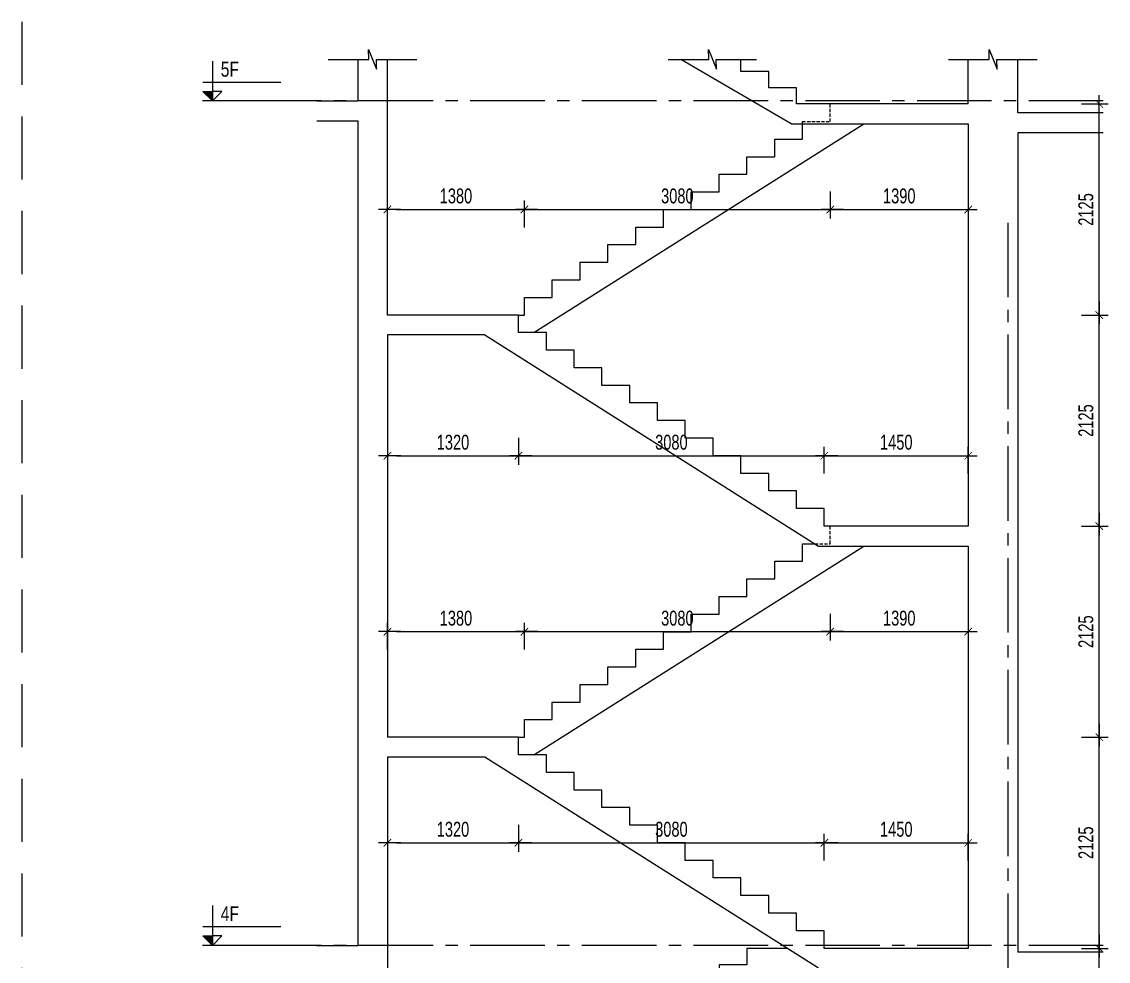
# Model space of a CAD drawing. Header units: millimetres. Extents: x -179076 to 152218, y -28646 to 38481.
# Drawn here: x 89320 to 100264, y -4504 to 4954 of the extents above; entities that cross this region are included whole.
import ezdxf

# ---------------------------------------------------------------- set-up
doc = ezdxf.new("R2010")
doc.units = ezdxf.units.MM
doc.linetypes.add('CENTER2', pattern=[1.125, 0.75, -0.125, 0.125, -0.125])
doc.linetypes.add('HIDDEN2', pattern=[4.7625, 3.175, -1.5875])
doc.layers.get('Defpoints').update_dxf_attribs({"color": 151, "lineweight": 9})
for name, color, linetype, lineweight in [('NDC_S_ANNO', 7, 'Continuous', 20), ('NDC_S_AXIS', 5, 'CENTER2', 13), ('NDC_S_CONTINUOUS', 3, 'Continuous', 20), ('NDC_S_DIM', 1, 'Continuous', 15), ('NDC_S_HIDDEN', 8, 'HIDDEN2', 13), ('NDC_S_SLAB', 2, 'Continuous', 20), ('NDC_S_SYMBOL', 1, 'Continuous', 15), ('NDC_S_TEXT SYMBOL', 7, 'Continuous', 20), ('NDC_S_VN TEXT', 7, 'Continuous', 20)]:
    doc.layers.add(name, color=color, linetype=linetype, lineweight=lineweight)
doc.styles.add('NDC_ANNO', font='', dxfattribs={"width": 0.8})
doc.styles.add('NDC_DIM', font='', dxfattribs={"width": 0.75})
doc.styles.get('NDC_ANNO').set_extended_font_data('Dotum')
doc.styles.get('NDC_DIM').set_extended_font_data('Dotum')
doc.dimstyles.new('NDC_dim_60', dxfattribs={"dimscale": 60, "dimtxt": 2.5, "dimasz": 1.5, "dimexe": 1.5, "dimexo": 2.5, "dimgap": 1, "dimtad": 1, "dimdec": 0, "dimzin": 0, "dimdsep": 46, "dimtxsty": 'NDC_DIM', "dimblk": 'DIMMARK', "dimcen": 0.09, "dimdle": 1.2, "dimclrd": 1, "dimclre": 1, "dimclrt": 3, "dimadec": 0, "dimazin": 0, "dimtfac": 1, "dimtdec": 0, "dimtix": 1, "dimtofl": 0, "dimtmove": 0, "dimatfit": 3, "dimfxl": 3, "dimfxlon": 1, "dimtolj": 1, "dimtzin": 0, "dimarcsym": 0})

# ---------------------------------------------------------------- blocks, each defined once
blk = doc.blocks.new('kata_block_CT')
at = {"layer": 'NDC_S_ANNO'}
blk.add_hatch(color=3, dxfattribs=at).paths.add_polyline_path([(0, 1.6), (-1.61, 1.6), (0, 0)])
at = {"layer": 'NDC_S_ANNO', "ltscale": 50}
h = blk.add_hatch(dxfattribs=at)
h.set_pattern_fill('ANSI31', color=256, scale=1.406, style=0)
h.paths.add_polyline_path([(0, 1.6), (0, 0), (1.61, 1.6)])
for p, q in [((-1.59, 3.14), (11.47, 3.14)), ((11.56, 0), (-1.64, 0))]:
    blk.add_line(p, q, dxfattribs=at)
for points in [[(0, 6.69), (0, 0)], [(0, 0), (-1.61, 1.6), (0, 1.6)], [(0, 0), (1.61, 1.6), (0, 1.6)]]:
    blk.add_lwpolyline(points, dxfattribs=at)
at = {"layer": 'NDC_S_ANNO', "color": 8, "ltscale": 50}
blk.add_lwpolyline([(0, 0), (-1.61, 1.6), (0, 1.6)], dxfattribs=at)
at = {"layer": 'NDC_S_TEXT SYMBOL', "color": 3, "style": 'NDC_ANNO', "width": 0.8}
blk.add_attdef('CT', (1.41, 4.07), '', height=2.5, dxfattribs=at)
blk = doc.blocks.new('DIMMARK')
at = {"layer": 'NDC_S_DIM', "color": 1}
blk.add_line((-1.5, 0), (1, 0), dxfattribs=at)
at = {"layer": 'NDC_S_DIM', "color": 2, "const_width": 0.1}
blk.add_lwpolyline([(-0.42, -0.42), (0.42, 0.42)], dxfattribs=at)
blk = doc.blocks.new('*D954')
at = {"layer": 'Defpoints', "color": 0, "transparency": 16777216}
for p in [(94384, 3064), (93004, 2001), (94384, 2001)]:
    blk.add_point(p, dxfattribs=at)
at = {"layer": 'NDC_S_DIM', "color": 1, "lineweight": -2, "transparency": 16777216}
for p, q in [((93004, 2884), (93004, 3154)), ((94384, 2884), (94384, 3154)), ((93094, 3064), (94294, 3064))]:
    blk.add_line(p, q, dxfattribs=at)
at = {"layer": 'NDC_S_DIM', "color": 1, "lineweight": -2, "transparency": 16777216, "xscale": 90, "yscale": 90, "zscale": 90, "rotation": 180}
blk.add_blockref('DIMMARK', (93004, 3064), dxfattribs=at)
at = {"layer": 'NDC_S_DIM', "color": 1, "lineweight": -2, "transparency": 16777216, "xscale": 90, "yscale": 90, "zscale": 90}
blk.add_blockref('DIMMARK', (94384, 3064), dxfattribs=at)
at = {"layer": 'NDC_S_DIM', "color": 3, "transparency": 16777216, "insert": (93694, 3199), "char_height": 150, "attachment_point": 5, "style": 'NDC_DIM'}
blk.add_mtext('\\A1;1380', dxfattribs=at)
blk = doc.blocks.new('*D955')
at = {"layer": 'Defpoints', "color": 0, "transparency": 16777216}
for p in [(97464, 3949), (97464, 3064), (94384, 2001)]:
    blk.add_point(p, dxfattribs=at)
at = {"layer": 'NDC_S_DIM', "color": 1, "lineweight": -2, "transparency": 16777216}
for p, q in [((97464, 3244), (97464, 2974)), ((94384, 2884), (94384, 3154)), ((94474, 3064), (97374, 3064))]:
    blk.add_line(p, q, dxfattribs=at)
at = {"layer": 'NDC_S_DIM', "color": 1, "lineweight": -2, "transparency": 16777216, "xscale": 90, "yscale": 90, "zscale": 90, "rotation": 180}
blk.add_blockref('DIMMARK', (94384, 3064), dxfattribs=at)
at = {"layer": 'NDC_S_DIM', "color": 1, "lineweight": -2, "transparency": 16777216, "xscale": 90, "yscale": 90, "zscale": 90}
blk.add_blockref('DIMMARK', (97464, 3064), dxfattribs=at)
at = {"layer": 'NDC_S_DIM', "color": 3, "transparency": 16777216, "insert": (95924, 3199), "char_height": 150, "attachment_point": 5, "style": 'NDC_DIM'}
blk.add_mtext('\\A1;3080', dxfattribs=at)
blk = doc.blocks.new('*D956')
at = {"layer": 'Defpoints', "color": 0, "transparency": 16777216}
for p in [(97464, 3949), (98854, 3926), (98854, 3064)]:
    blk.add_point(p, dxfattribs=at)
at = {"layer": 'NDC_S_DIM', "color": 1, "lineweight": -2, "transparency": 16777216}
for p, q in [((97464, 3244), (97464, 2974)), ((98854, 3244), (98854, 2974)), ((97554, 3064), (98764, 3064))]:
    blk.add_line(p, q, dxfattribs=at)
at = {"layer": 'NDC_S_DIM', "color": 1, "lineweight": -2, "transparency": 16777216, "xscale": 90, "yscale": 90, "zscale": 90, "rotation": 180}
blk.add_blockref('DIMMARK', (97464, 3064), dxfattribs=at)
at = {"layer": 'NDC_S_DIM', "color": 1, "lineweight": -2, "transparency": 16777216, "xscale": 90, "yscale": 90, "zscale": 90}
blk.add_blockref('DIMMARK', (98854, 3064), dxfattribs=at)
at = {"layer": 'NDC_S_DIM', "color": 3, "transparency": 16777216, "insert": (98159, 3199), "char_height": 150, "attachment_point": 5, "style": 'NDC_DIM'}
blk.add_mtext('\\A1;1390', dxfattribs=at)
blk = doc.blocks.new('*D957')
at = {"layer": 'Defpoints', "color": 0, "transparency": 16777216}
for p in [(93004, 2001), (94324, 2001), (94324, 585)]:
    blk.add_point(p, dxfattribs=at)
at = {"layer": 'NDC_S_DIM', "color": 1, "lineweight": -2, "transparency": 16777216}
for p, q in [((93004, 765), (93004, 495)), ((94324, 765), (94324, 495)), ((93094, 585), (94234, 585))]:
    blk.add_line(p, q, dxfattribs=at)
at = {"layer": 'NDC_S_DIM', "color": 1, "lineweight": -2, "transparency": 16777216, "xscale": 90, "yscale": 90, "zscale": 90, "rotation": 180}
blk.add_blockref('DIMMARK', (93004, 585), dxfattribs=at)
at = {"layer": 'NDC_S_DIM', "color": 1, "lineweight": -2, "transparency": 16777216, "xscale": 90, "yscale": 90, "zscale": 90}
blk.add_blockref('DIMMARK', (94324, 585), dxfattribs=at)
at = {"layer": 'NDC_S_DIM', "color": 3, "transparency": 16777216, "insert": (93664, 720), "char_height": 150, "attachment_point": 5, "style": 'NDC_DIM'}
blk.add_mtext('\\A1;1320', dxfattribs=at)
blk = doc.blocks.new('*D958')
at = {"layer": 'Defpoints', "color": 0, "transparency": 16777216}
for p in [(94324, 2001), (97404, 585), (97404, -124)]:
    blk.add_point(p, dxfattribs=at)
at = {"layer": 'NDC_S_DIM', "color": 1, "lineweight": -2, "transparency": 16777216}
for p, q in [((94324, 765), (94324, 495)), ((97404, 405), (97404, 675)), ((94414, 585), (97314, 585))]:
    blk.add_line(p, q, dxfattribs=at)
at = {"layer": 'NDC_S_DIM', "color": 1, "lineweight": -2, "transparency": 16777216, "xscale": 90, "yscale": 90, "zscale": 90, "rotation": 180}
blk.add_blockref('DIMMARK', (94324, 585), dxfattribs=at)
at = {"layer": 'NDC_S_DIM', "color": 1, "lineweight": -2, "transparency": 16777216, "xscale": 90, "yscale": 90, "zscale": 90}
blk.add_blockref('DIMMARK', (97404, 585), dxfattribs=at)
at = {"layer": 'NDC_S_DIM', "color": 3, "transparency": 16777216, "insert": (95864, 720), "char_height": 150, "attachment_point": 5, "style": 'NDC_DIM'}
blk.add_mtext('\\A1;3080', dxfattribs=at)
blk = doc.blocks.new('*D959')
at = {"layer": 'Defpoints', "color": 0, "transparency": 16777216}
for p in [(98854, 585), (97404, -124), (98854, -124)]:
    blk.add_point(p, dxfattribs=at)
at = {"layer": 'NDC_S_DIM', "color": 1, "lineweight": -2, "transparency": 16777216}
for p, q in [((97404, 405), (97404, 675)), ((98854, 405), (98854, 675)), ((97494, 585), (98764, 585))]:
    blk.add_line(p, q, dxfattribs=at)
at = {"layer": 'NDC_S_DIM', "color": 1, "lineweight": -2, "transparency": 16777216, "xscale": 90, "yscale": 90, "zscale": 90, "rotation": 180}
blk.add_blockref('DIMMARK', (97404, 585), dxfattribs=at)
at = {"layer": 'NDC_S_DIM', "color": 1, "lineweight": -2, "transparency": 16777216, "xscale": 90, "yscale": 90, "zscale": 90}
blk.add_blockref('DIMMARK', (98854, 585), dxfattribs=at)
at = {"layer": 'NDC_S_DIM', "color": 3, "transparency": 16777216, "insert": (98129, 720), "char_height": 150, "attachment_point": 5, "style": 'NDC_DIM'}
blk.add_mtext('\\A1;1450', dxfattribs=at)
blk = doc.blocks.new('*D960')
at = {"layer": 'Defpoints', "color": 0, "transparency": 16777216}
for p in [(94384, -1186), (93004, -2249), (94384, -2249)]:
    blk.add_point(p, dxfattribs=at)
at = {"layer": 'NDC_S_DIM', "color": 1, "lineweight": -2, "transparency": 16777216}
for p, q in [((93004, -1366), (93004, -1096)), ((93094, -1186), (94294, -1186)), ((94384, -1366), (94384, -1096))]:
    blk.add_line(p, q, dxfattribs=at)
at = {"layer": 'NDC_S_DIM', "color": 1, "lineweight": -2, "transparency": 16777216, "xscale": 90, "yscale": 90, "zscale": 90, "rotation": 180}
blk.add_blockref('DIMMARK', (93004, -1186), dxfattribs=at)
at = {"layer": 'NDC_S_DIM', "color": 1, "lineweight": -2, "transparency": 16777216, "xscale": 90, "yscale": 90, "zscale": 90}
blk.add_blockref('DIMMARK', (94384, -1186), dxfattribs=at)
at = {"layer": 'NDC_S_DIM', "color": 3, "transparency": 16777216, "insert": (93694, -1051), "char_height": 150, "attachment_point": 5, "style": 'NDC_DIM'}
blk.add_mtext('\\A1;1380', dxfattribs=at)
blk = doc.blocks.new('*D961')
at = {"layer": 'Defpoints', "color": 0, "transparency": 16777216}
for p in [(97464, -212), (97464, -1186), (94384, -2249)]:
    blk.add_point(p, dxfattribs=at)
at = {"layer": 'NDC_S_DIM', "color": 1, "lineweight": -2, "transparency": 16777216}
for p, q in [((97464, -1006), (97464, -1276)), ((94384, -1366), (94384, -1096)), ((94474, -1186), (97374, -1186))]:
    blk.add_line(p, q, dxfattribs=at)
at = {"layer": 'NDC_S_DIM', "color": 1, "lineweight": -2, "transparency": 16777216, "xscale": 90, "yscale": 90, "zscale": 90, "rotation": 180}
blk.add_blockref('DIMMARK', (94384, -1186), dxfattribs=at)
at = {"layer": 'NDC_S_DIM', "color": 1, "lineweight": -2, "transparency": 16777216, "xscale": 90, "yscale": 90, "zscale": 90}
blk.add_blockref('DIMMARK', (97464, -1186), dxfattribs=at)
at = {"layer": 'NDC_S_DIM', "color": 3, "transparency": 16777216, "insert": (95924, -1051), "char_height": 150, "attachment_point": 5, "style": 'NDC_DIM'}
blk.add_mtext('\\A1;3080', dxfattribs=at)
blk = doc.blocks.new('*D962')
at = {"layer": 'Defpoints', "color": 0, "transparency": 16777216}
for p in [(97464, -212), (98854, -324), (98854, -1186)]:
    blk.add_point(p, dxfattribs=at)
at = {"layer": 'NDC_S_DIM', "color": 1, "lineweight": -2, "transparency": 16777216}
for p, q in [((97464, -1006), (97464, -1276)), ((98854, -1006), (98854, -1276)), ((97554, -1186), (98764, -1186))]:
    blk.add_line(p, q, dxfattribs=at)
at = {"layer": 'NDC_S_DIM', "color": 1, "lineweight": -2, "transparency": 16777216, "xscale": 90, "yscale": 90, "zscale": 90, "rotation": 180}
blk.add_blockref('DIMMARK', (97464, -1186), dxfattribs=at)
at = {"layer": 'NDC_S_DIM', "color": 1, "lineweight": -2, "transparency": 16777216, "xscale": 90, "yscale": 90, "zscale": 90}
blk.add_blockref('DIMMARK', (98854, -1186), dxfattribs=at)
at = {"layer": 'NDC_S_DIM', "color": 3, "transparency": 16777216, "insert": (98159, -1051), "char_height": 150, "attachment_point": 5, "style": 'NDC_DIM'}
blk.add_mtext('\\A1;1390', dxfattribs=at)
blk = doc.blocks.new('*D963')
at = {"layer": 'Defpoints', "color": 0, "transparency": 16777216}
for p in [(93004, -2249), (94324, -2249), (94324, -3311)]:
    blk.add_point(p, dxfattribs=at)
at = {"layer": 'NDC_S_DIM', "color": 1, "lineweight": -2, "transparency": 16777216}
for p, q in [((93004, -3131), (93004, -3401)), ((94324, -3131), (94324, -3401)), ((93094, -3311), (94234, -3311))]:
    blk.add_line(p, q, dxfattribs=at)
at = {"layer": 'NDC_S_DIM', "color": 1, "lineweight": -2, "transparency": 16777216, "xscale": 90, "yscale": 90, "zscale": 90, "rotation": 180}
blk.add_blockref('DIMMARK', (93004, -3311), dxfattribs=at)
at = {"layer": 'NDC_S_DIM', "color": 1, "lineweight": -2, "transparency": 16777216, "xscale": 90, "yscale": 90, "zscale": 90}
blk.add_blockref('DIMMARK', (94324, -3311), dxfattribs=at)
at = {"layer": 'NDC_S_DIM', "color": 3, "transparency": 16777216, "insert": (93664, -3176), "char_height": 150, "attachment_point": 5, "style": 'NDC_DIM'}
blk.add_mtext('\\A1;1320', dxfattribs=at)
blk = doc.blocks.new('*D964')
at = {"layer": 'Defpoints', "color": 0, "transparency": 16777216}
for p in [(94324, -2249), (97404, -3311), (97404, -4344)]:
    blk.add_point(p, dxfattribs=at)
at = {"layer": 'NDC_S_DIM', "color": 1, "lineweight": -2, "transparency": 16777216}
for p, q in [((94324, -3131), (94324, -3401)), ((97404, -3491), (97404, -3221)), ((94414, -3311), (97314, -3311))]:
    blk.add_line(p, q, dxfattribs=at)
at = {"layer": 'NDC_S_DIM', "color": 1, "lineweight": -2, "transparency": 16777216, "xscale": 90, "yscale": 90, "zscale": 90, "rotation": 180}
blk.add_blockref('DIMMARK', (94324, -3311), dxfattribs=at)
at = {"layer": 'NDC_S_DIM', "color": 1, "lineweight": -2, "transparency": 16777216, "xscale": 90, "yscale": 90, "zscale": 90}
blk.add_blockref('DIMMARK', (97404, -3311), dxfattribs=at)
at = {"layer": 'NDC_S_DIM', "color": 3, "transparency": 16777216, "insert": (95864, -3176), "char_height": 150, "attachment_point": 5, "style": 'NDC_DIM'}
blk.add_mtext('\\A1;3080', dxfattribs=at)
blk = doc.blocks.new('*D965')
at = {"layer": 'Defpoints', "color": 0, "transparency": 16777216}
for p in [(98854, -3311), (97404, -4344), (98854, -4374)]:
    blk.add_point(p, dxfattribs=at)
at = {"layer": 'NDC_S_DIM', "color": 1, "lineweight": -2, "transparency": 16777216}
for p, q in [((97404, -3491), (97404, -3221)), ((98854, -3491), (98854, -3221)), ((97494, -3311), (98764, -3311))]:
    blk.add_line(p, q, dxfattribs=at)
at = {"layer": 'NDC_S_DIM', "color": 1, "lineweight": -2, "transparency": 16777216, "xscale": 90, "yscale": 90, "zscale": 90, "rotation": 180}
blk.add_blockref('DIMMARK', (97404, -3311), dxfattribs=at)
at = {"layer": 'NDC_S_DIM', "color": 1, "lineweight": -2, "transparency": 16777216, "xscale": 90, "yscale": 90, "zscale": 90}
blk.add_blockref('DIMMARK', (98854, -3311), dxfattribs=at)
at = {"layer": 'NDC_S_DIM', "color": 3, "transparency": 16777216, "insert": (98129, -3176), "char_height": 150, "attachment_point": 5, "style": 'NDC_DIM'}
blk.add_mtext('\\A1;1450', dxfattribs=at)
blk = doc.blocks.new('*D967')
at = {"layer": 'Defpoints', "color": 0, "transparency": 16777216}
for p in [(96624, -4374), (96624, -5040), (94384, -5874)]:
    blk.add_point(p, dxfattribs=at)
at = {"layer": 'NDC_S_DIM', "color": 1, "lineweight": -2, "transparency": 16777216}
for p, q in [((96624, -4860), (96624, -5130)), ((94384, -5220), (94384, -4950)), ((94474, -5040), (96534, -5040))]:
    blk.add_line(p, q, dxfattribs=at)
at = {"layer": 'NDC_S_DIM', "color": 1, "lineweight": -2, "transparency": 16777216, "xscale": 90, "yscale": 90, "zscale": 90, "rotation": 180}
blk.add_blockref('DIMMARK', (94384, -5040), dxfattribs=at)
at = {"layer": 'NDC_S_DIM', "color": 1, "lineweight": -2, "transparency": 16777216, "xscale": 90, "yscale": 90, "zscale": 90}
blk.add_blockref('DIMMARK', (96624, -5040), dxfattribs=at)
at = {"layer": 'NDC_S_DIM', "color": 3, "transparency": 16777216, "insert": (95504, -4905), "char_height": 150, "attachment_point": 5, "style": 'NDC_DIM'}
blk.add_mtext('\\A1;2240', dxfattribs=at)
blk = doc.blocks.new('*D968')
at = {"layer": 'Defpoints', "color": 0, "transparency": 16777216}
for p in [(96624, -4374), (98854, -4574), (98854, -5040)]:
    blk.add_point(p, dxfattribs=at)
at = {"layer": 'NDC_S_DIM', "color": 1, "lineweight": -2, "transparency": 16777216}
for p, q in [((96624, -4860), (96624, -5130)), ((98854, -4860), (98854, -5130)), ((96714, -5040), (98764, -5040))]:
    blk.add_line(p, q, dxfattribs=at)
at = {"layer": 'NDC_S_DIM', "color": 1, "lineweight": -2, "transparency": 16777216, "xscale": 90, "yscale": 90, "zscale": 90, "rotation": 180}
blk.add_blockref('DIMMARK', (96624, -5040), dxfattribs=at)
at = {"layer": 'NDC_S_DIM', "color": 1, "lineweight": -2, "transparency": 16777216, "xscale": 90, "yscale": 90, "zscale": 90}
blk.add_blockref('DIMMARK', (98854, -5040), dxfattribs=at)
at = {"layer": 'NDC_S_DIM', "color": 3, "transparency": 16777216, "insert": (97739, -4905), "char_height": 150, "attachment_point": 5, "style": 'NDC_DIM'}
blk.add_mtext('\\A1;2230', dxfattribs=at)
blk = doc.blocks.new('*D1276')
at = {"layer": 'Defpoints', "color": 0, "transparency": 16777216}
for p in [(96624, -4374), (100174, -4374), (94384, -5874)]:
    blk.add_point(p, dxfattribs=at)
at = {"layer": 'NDC_S_DIM', "color": 1, "lineweight": -2, "transparency": 16777216}
for p, q in [((99994, -4374), (100264, -4374)), ((100174, -5784), (100174, -4464)), ((99994, -5874), (100264, -5874))]:
    blk.add_line(p, q, dxfattribs=at)
at = {"layer": 'NDC_S_DIM', "color": 1, "lineweight": -2, "transparency": 16777216, "xscale": 90, "yscale": 90, "zscale": 90}
for p, rotation in [((100174, -4374), 90), ((100174, -5874), 270)]:
    blk.add_blockref('DIMMARK', p, dxfattribs=dict(at, rotation=rotation))
at = {"layer": 'NDC_S_DIM', "color": 3, "transparency": 16777216, "insert": (100039, -5124), "char_height": 150, "attachment_point": 5, "rotation": 90, "style": 'NDC_DIM'}
blk.add_mtext('\\A1;1500', dxfattribs=at)
blk = doc.blocks.new('*D1277')
at = {"layer": 'Defpoints', "color": 0, "transparency": 16777216}
for p in [(94384, -2249), (100174, -2249), (96624, -4374)]:
    blk.add_point(p, dxfattribs=at)
at = {"layer": 'NDC_S_DIM', "color": 1, "lineweight": -2, "transparency": 16777216}
for p, q in [((99994, -2249), (100264, -2249)), ((100174, -4284), (100174, -2339)), ((99994, -4374), (100264, -4374))]:
    blk.add_line(p, q, dxfattribs=at)
at = {"layer": 'NDC_S_DIM', "color": 1, "lineweight": -2, "transparency": 16777216, "xscale": 90, "yscale": 90, "zscale": 90}
for p, rotation in [((100174, -2249), 90), ((100174, -4374), 270)]:
    blk.add_blockref('DIMMARK', p, dxfattribs=dict(at, rotation=rotation))
at = {"layer": 'NDC_S_DIM', "color": 3, "transparency": 16777216, "insert": (100039, -3311), "char_height": 150, "attachment_point": 5, "rotation": 90, "style": 'NDC_DIM'}
blk.add_mtext('\\A1;2125', dxfattribs=at)
blk = doc.blocks.new('*D1278')
at = {"layer": 'Defpoints', "color": 0, "transparency": 16777216}
for p in [(97404, -124), (100174, -124), (94384, -2249)]:
    blk.add_point(p, dxfattribs=at)
at = {"layer": 'NDC_S_DIM', "color": 1, "lineweight": -2, "transparency": 16777216}
for p, q in [((99994, -124), (100264, -124)), ((100174, -2159), (100174, -214)), ((99994, -2249), (100264, -2249))]:
    blk.add_line(p, q, dxfattribs=at)
at = {"layer": 'NDC_S_DIM', "color": 1, "lineweight": -2, "transparency": 16777216, "xscale": 90, "yscale": 90, "zscale": 90}
for p, rotation in [((100174, -124), 90), ((100174, -2249), 270)]:
    blk.add_blockref('DIMMARK', p, dxfattribs=dict(at, rotation=rotation))
at = {"layer": 'NDC_S_DIM', "color": 3, "transparency": 16777216, "insert": (100039, -1186), "char_height": 150, "attachment_point": 5, "rotation": 90, "style": 'NDC_DIM'}
blk.add_mtext('\\A1;2125', dxfattribs=at)
blk = doc.blocks.new('*D1279')
at = {"layer": 'Defpoints', "color": 0, "transparency": 16777216}
for p in [(94384, 2001), (100174, 2001), (97404, -124)]:
    blk.add_point(p, dxfattribs=at)
at = {"layer": 'NDC_S_DIM', "color": 1, "lineweight": -2, "transparency": 16777216}
for p, q in [((99994, 2001), (100264, 2001)), ((100174, -34), (100174, 1911)), ((99994, -124), (100264, -124))]:
    blk.add_line(p, q, dxfattribs=at)
at = {"layer": 'NDC_S_DIM', "color": 1, "lineweight": -2, "transparency": 16777216, "xscale": 90, "yscale": 90, "zscale": 90}
for p, rotation in [((100174, 2001), 90), ((100174, -124), 270)]:
    blk.add_blockref('DIMMARK', p, dxfattribs=dict(at, rotation=rotation))
at = {"layer": 'NDC_S_DIM', "color": 3, "transparency": 16777216, "insert": (100039, 939), "char_height": 150, "attachment_point": 5, "rotation": 90, "style": 'NDC_DIM'}
blk.add_mtext('\\A1;2125', dxfattribs=at)
blk = doc.blocks.new('*D1280')
at = {"layer": 'Defpoints', "color": 0, "transparency": 16777216}
for p in [(97124, 4126), (100174, 4126), (94384, 2001)]:
    blk.add_point(p, dxfattribs=at)
at = {"layer": 'NDC_S_DIM', "color": 1, "lineweight": -2, "transparency": 16777216}
for p, q in [((99994, 4126), (100264, 4126)), ((100174, 2091), (100174, 4036)), ((99994, 2001), (100264, 2001))]:
    blk.add_line(p, q, dxfattribs=at)
at = {"layer": 'NDC_S_DIM', "color": 1, "lineweight": -2, "transparency": 16777216, "xscale": 90, "yscale": 90, "zscale": 90}
for p, rotation in [((100174, 4126), 90), ((100174, 2001), 270)]:
    blk.add_blockref('DIMMARK', p, dxfattribs=dict(at, rotation=rotation))
at = {"layer": 'NDC_S_DIM', "color": 3, "transparency": 16777216, "insert": (100039, 3064), "char_height": 150, "attachment_point": 5, "rotation": 90, "style": 'NDC_DIM'}
blk.add_mtext('\\A1;2125', dxfattribs=at)

msp = doc.modelspace()

# ---------------------------------------------------------------- linework, layer by layer
at = {"layer": 'NDC_S_AXIS', "ltscale": 1000}
for p, q in [((100213.2, 4156.2), (91146, 4156.2)), ((99254.2, 2929.7), (99254.2, -27914)), ((100213.2, -4343.8), (91146, -4343.8))]:
    msp.add_line(p, q, dxfattribs=at)
at = {"layer": 'NDC_S_CONTINUOUS'}
for p, q in [((94478.3, 1824.1), (97802.1, 3926.2)), ((94478.3, -2425.9), (97802.1, -323.8))]:
    msp.add_line(p, q, dxfattribs=at)
for points in [[(94324.2, 2001.2), (94384.2, 2001.2), (94384.2, 2178.3), (94664.2, 2178.3), (94664.2, 2355.4), (94944.2, 2355.4), (94944.2, 2532.5), (95224.2, 2532.5), (95224.2, 2709.6), (95504.2, 2709.6), (95504.2, 2886.6), (95784.2, 2886.6), (95784.2, 3063.7), (96064.2, 3063.7), (96064.2, 3240.8), (96344.2, 3240.8), (96344.2, 3417.9), (96624.2, 3417.9), (96624.2, 3595), (96904.2, 3595), (96904.2, 3772.1), (97184.2, 3772.1), (97184.2, 3926.2)], [(94324.2, -2248.8), (94384.2, -2248.8), (94384.2, -2071.7), (94664.2, -2071.7), (94664.2, -1894.6), (94944.2, -1894.6), (94944.2, -1717.5), (95224.2, -1717.5), (95224.2, -1540.4), (95504.2, -1540.4), (95504.2, -1363.4), (95784.2, -1363.4), (95784.2, -1186.3), (96064.2, -1186.3), (96064.2, -1009.2), (96344.2, -1009.2), (96344.2, -832.1), (96624.2, -832.1), (96624.2, -655), (96904.2, -655), (96904.2, -477.9), (97184.2, -477.9), (97184.2, -300.9), (97310, -300.9)], [(97030, -4373.8), (96624.2, -4373.8), (96624.2, -4540.4), (96344.2, -4540.4), (96344.2, -4707.1), (96064.2, -4707.1), (96064.2, -4873.8), (95784.2, -4873.8), (95784.2, -5040.4), (95504.2, -5040.4), (95504.2, -5207.1), (95224.2, -5207.1), (95224.2, -5373.8), (94944.2, -5373.8), (94944.2, -5540.4), (94664.2, -5540.4), (94664.2, -5707.1), (94384.2, -5707.1), (94384.2, -5873.8), (94324.2, -5873.8)]]:
    msp.add_lwpolyline(points, dxfattribs=at)
at = {"layer": 'NDC_S_HIDDEN', "ltscale": 200}
msp.add_line((89320.1, 4953.6), (89320.1, -28646.4), dxfattribs=at)
at = {"layer": 'NDC_S_HIDDEN', "ltscale": 10}
for points in [[(97184.2, 3926.2), (97184.2, 3949.1), (97464.2, 3949.1), (97464.2, 4126.2)], [(97310, -300.9), (97464.2, -300.9), (97464.2, -123.8)]]:
    msp.add_lwpolyline(points, dxfattribs=at)
at = {"layer": 'NDC_S_SLAB'}
for p, q in [((92704.2, 4574.6), (92704.2, 4156.2)), ((93004.2, 2001.2), (93004.2, 4574.6)), ((97070, 3926.2), (95960.6, 4574.6)), ((98854.2, 4126.2), (98854.2, 4574.6)), ((92291, 4156.2), (92704.2, 4156.2)), ((98854.2, 4126.2), (97124.2, 4126.2)), ((92291, 3956.2), (92704.2, 3956.2)), ((92704.2, 3956.2), (92704.2, -4343.8)), ((100213.2, 4036.2), (99354.2, 4036.2)), ((97070, 3926.2), (98854.2, 3926.2)), ((98854.2, 3926.2), (98854.2, -123.8)), ((93986.2, 1801.2), (93004.2, 1801.2)), ((93004.2, 1801.2), (93004.2, -2248.8)), ((93986.2, -2448.8), (93004.2, -2448.8)), ((93004.2, -2448.8), (93004.2, -5873.8)), ((97346.2, -4573.8), (93986.2, -2448.8)), ((92291, -4343.8), (92704.2, -4343.8)), ((100213.2, -4413.8), (99354.2, -4413.8))]:
    msp.add_line(p, q, dxfattribs=at)
for points in [[(97124.2, 4126.2), (97124.2, 4289.9), (96844.2, 4289.9), (96844.2, 4453.5), (96564.2, 4453.5), (96564.2, 4574.6)], [(99354.2, 4036.2), (99354.2, 4574.6)], [(100213.2, 3836.2), (99354.2, 3836.2), (99354.2, -4413.8)], [(98854.2, -123.8), (97404.2, -123.8), (97404.2, 53.3), (97124.2, 53.3), (97124.2, 230.4), (96844.2, 230.4), (96844.2, 407.5), (96564.2, 407.5), (96564.2, 584.6), (96284.2, 584.6), (96284.2, 761.6), (96004.2, 761.6), (96004.2, 938.7), (95724.2, 938.7), (95724.2, 1115.8), (95444.2, 1115.8), (95444.2, 1292.9), (95164.2, 1292.9), (95164.2, 1470), (94884.2, 1470), (94884.2, 1647.1), (94604.2, 1647.1), (94604.2, 1824.1), (94324.2, 1824.1), (94324.2, 2001.2), (93004.2, 2001.2)], [(93986.2, 1801.2), (97346.2, -323.8), (98854.2, -323.8), (98854.2, -4373.8)], [(98854.2, -4373.8), (97404.2, -4373.8), (97404.2, -4196.7), (97124.2, -4196.7), (97124.2, -4019.6), (96844.2, -4019.6), (96844.2, -3842.5), (96564.2, -3842.5), (96564.2, -3665.4), (96284.2, -3665.4), (96284.2, -3488.4), (96004.2, -3488.4), (96004.2, -3311.3), (95724.2, -3311.3), (95724.2, -3134.2), (95444.2, -3134.2), (95444.2, -2957.1), (95164.2, -2957.1), (95164.2, -2780), (94884.2, -2780), (94884.2, -2602.9), (94604.2, -2602.9), (94604.2, -2425.9), (94324.2, -2425.9), (94324.2, -2248.8), (93004.2, -2248.8)]]:
    msp.add_lwpolyline(points, dxfattribs=at)
at = {"layer": 'NDC_S_SYMBOL'}
for points in [[(92406.7, 4574.6), (92816.3, 4574.6), (92814.2, 4674.6), (92894.2, 4474.6), (92892, 4574.6), (93298.3, 4574.6)], [(98656.7, 4574.6), (99066.3, 4574.6), (99064.2, 4674.6), (99144.2, 4474.6), (99142, 4574.6), (99548.3, 4574.6)]]:
    msp.add_lwpolyline(points, dxfattribs=at)
at = {"layer": 'NDC_S_SYMBOL', "elevation": 0}
msp.add_lwpolyline([(95830.8, 4574.6), (96240.4, 4574.6), (96238.2, 4674.6), (96318.2, 4474.6), (96316, 4574.6), (96722.3, 4574.6)], dxfattribs=at)

# ---------------------------------------------------------------- block references
at = {"layer": 'NDC_S_VN TEXT', "xscale": 60, "yscale": 60, "zscale": 60}
for p, values in [((91240.4, 4156.2), {'CT': '5F'}), ((91240.4, -4343.8), {'CT': '4F'})]:
    msp.add_blockref('kata_block_CT', p, dxfattribs=at).add_auto_attribs(values)

# ---------------------------------------------------------------- dimensions: what is measured, and where the dimension line sits
at = {"layer": 'NDC_S_DIM'}
for base, p1, p2, picture, middle in [((100174.4, 4126.2), (94384.2, 2001.2), (97124.2, 4126.2), '*D1280', (100039.3, 3063.7)), ((100174.4, 2001.2), (97404.2, -123.8), (94384.2, 2001.2), '*D1279', (100039.3, 938.7)), ((100174.4, -123.8), (94384.2, -2248.8), (97404.2, -123.8), '*D1278', (100039.3, -1186.3)), ((100174.4, -2248.8), (96624.2, -4373.8), (94384.2, -2248.8), '*D1277', (100039.3, -3311.3)), ((100174.4, -4373.8), (94384.2, -5873.8), (96624.2, -4373.8), '*D1276', (100039.3, -5123.8))]:
    dim = msp.add_linear_dim(base=base, p1=p1, p2=p2, angle=90, dimstyle='NDC_dim_60', override={"dimtmove": 1}, dxfattribs=at)
    dim.commit()
    dim.dimension.update_dxf_attribs({"geometry": picture, "text_midpoint": middle})
for base, p1, p2, picture, middle in [((97464.2, 3063.7), (94384.2, 2001.2), (97464.2, 3949.1), '*D955', (95924.2, 3198.8)), ((98854.2, 3063.7), (97464.2, 3949.1), (98854.2, 3926.2), '*D956', (98159.2, 3198.8)), ((97404.2, 584.6), (94324.2, 2001.2), (97404.2, -123.8), '*D958', (95864.2, 719.7)), ((98854.2, 584.6), (97404.2, -123.8), (98854.2, -123.8), '*D959', (98129.2, 719.7)), ((97464.2, -1186.3), (94384.2, -2248.8), (97464.2, -212.3), '*D961', (95924.2, -1051.2)), ((98854.2, -1186.3), (97464.2, -212.3), (98854.2, -323.8), '*D962', (98159.2, -1051.2)), ((97404.2, -3311.3), (94324.2, -2248.8), (97404.2, -4343.8), '*D964', (95864.2, -3176.2)), ((98854.2, -3311.3), (97404.2, -4343.8), (98854.2, -4373.8), '*D965', (98129.2, -3176.2)), ((96624.2, -5040.4), (94384.2, -5873.8), (96624.2, -4373.8), '*D967', (95504.2, -4905.3)), ((98854.2, -5040.4), (96624.2, -4373.8), (98854.2, -4573.8), '*D968', (97739.2, -4905.3))]:
    dim = msp.add_linear_dim(base=base, p1=p1, p2=p2, dimstyle='NDC_dim_60', override={"dimtmove": 1}, dxfattribs=at)
    dim.commit()
    dim.dimension.update_dxf_attribs({"geometry": picture, "text_midpoint": middle})
for base, p1, p2, picture, middle in [((94384.2, 3063.7), (93004.2, 2001.2), (94384.2, 2001.2), '*D954', (93694.2, 3198.8)), ((94324.2, 584.6), (93004.2, 2001.2), (94324.2, 2001.2), '*D957', (93664.2, 719.7)), ((94384.2, -1186.3), (93004.2, -2248.8), (94384.2, -2248.8), '*D960', (93694.2, -1051.2)), ((94324.2, -3311.3), (93004.2, -2248.8), (94324.2, -2248.8), '*D963', (93664.2, -3176.2))]:
    dim = msp.add_linear_dim(base=base, p1=p1, p2=p2, dimstyle='NDC_dim_60', dxfattribs=at)
    dim.commit()
    dim.dimension.update_dxf_attribs({"geometry": picture, "text_midpoint": middle})

doc.saveas('drawing.dxf')
